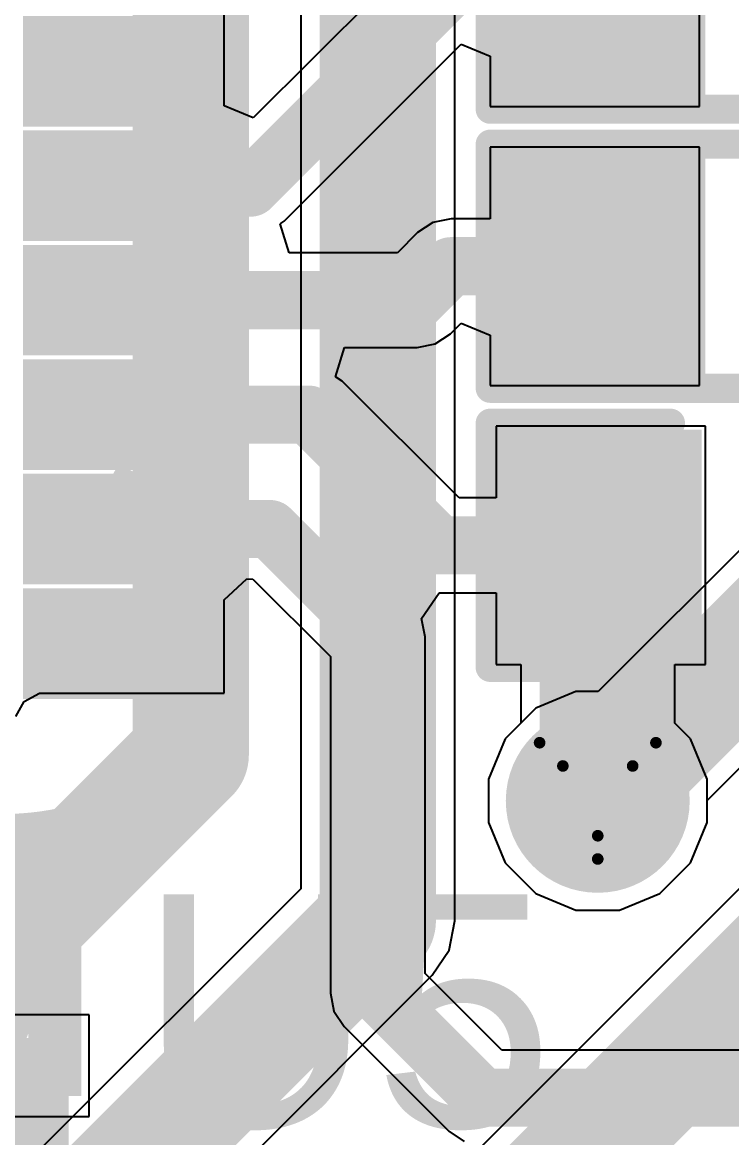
# Model space of a CAD drawing. Header units: millimetres. Extents: x -6 to 194, y -120 to 229.
# Drawn here: x 63.22 to 66.318, y 14.1 to 18.973 of the extents above; entities that cross this region are included whole.
import ezdxf

# ---------------------------------------------------------------- set-up
doc = ezdxf.new("R2010")
doc.units = ezdxf.units.MM
for name, color, linetype in [('BottomLayer', 5, 'Continuous'), ('BottomSolder', 6, 'Continuous'), ('DrillDrawing', 1, 'Continuous'), ('TopLayer', 1, 'Continuous'), ('TopOverlay', 2, 'Continuous'), ('TopPaste', 8, 'Continuous'), ('TopSolder', 216, 'Continuous'), ('ViaHoleLayer', 16, 'Continuous')]:
    doc.layers.add(name, color=color, linetype=linetype)
doc.styles.add('Arial', font='', dxfattribs={"height": 0.2})
doc.styles.get('Arial').set_extended_font_data('Arial')

# ---------------------------------------------------------------- blocks, each defined once
blk = doc.blocks.new('32_QFN_8')
at = {"layer": 'TopLayer'}
for points in [[(-1.6101, -2.8001), (-1.8901, -2.8001), (-1.8901, -2.1001), (-1.6101, -2.1001)], [(-1.1099, -2.8001), (-1.3899, -2.8001), (-1.3899, -2.1001), (-1.1099, -2.1001)], [(-0.6101, -2.8001), (-0.8901, -2.8001), (-0.8901, -2.1001), (-0.6101, -2.1001)], [(-0.1099, -2.8001), (-0.3899, -2.8001), (-0.3899, -2.1001), (-0.1099, -2.1001)], [(0.3899, -2.8001), (0.1099, -2.8001), (0.1099, -2.1001), (0.3899, -2.1001)], [(0.8901, -2.8001), (0.6101, -2.8001), (0.6101, -2.1001), (0.8901, -2.1001)]]:
    blk.add_hatch(color=1, dxfattribs=at).paths.add_polyline_path(points)
at = {"layer": 'TopPaste'}
for points in [[(-1.6101, -2.8001), (-1.8901, -2.8001), (-1.8901, -2.1001), (-1.6101, -2.1001)], [(-1.1099, -2.8001), (-1.3899, -2.8001), (-1.3899, -2.1001), (-1.1099, -2.1001)], [(-0.6101, -2.8001), (-0.8901, -2.8001), (-0.8901, -2.1001), (-0.6101, -2.1001)], [(-0.1099, -2.8001), (-0.3899, -2.8001), (-0.3899, -2.1001), (-0.1099, -2.1001)], [(0.3899, -2.8001), (0.1099, -2.8001), (0.1099, -2.1001), (0.3899, -2.1001)], [(0.8901, -2.8001), (0.6101, -2.8001), (0.6101, -2.1001), (0.8901, -2.1001)]]:
    blk.add_hatch(color=8, dxfattribs=at).paths.add_polyline_path(points)
at = {"layer": 'TopSolder'}
for points in [[(-1.5085, -2.9017), (-1.9917, -2.9017), (-1.9917, -1.9985), (-1.5085, -1.9985)], [(-1.0083, -2.9017), (-1.4915, -2.9017), (-1.4915, -1.9985), (-1.0083, -1.9985)], [(-0.5085, -2.9017), (-0.9917, -2.9017), (-0.9917, -1.9985), (-0.5085, -1.9985)], [(-0.0083, -2.9017), (-0.4915, -2.9017), (-0.4915, -1.9985), (-0.0083, -1.9985)], [(0.4915, -2.9017), (0.0083, -2.9017), (0.0083, -1.9985), (0.4915, -1.9985)], [(0.9917, -2.9017), (0.5085, -2.9017), (0.5085, -1.9985), (0.9917, -1.9985)]]:
    blk.add_hatch(color=216, dxfattribs=at).paths.add_polyline_path(points)
at = {"layer": 'TopOverlay', "const_width": 0.127}
for points in [[(-2.5654, -2.1336), (-2.5654, -2.5654)], [(-2.5654, -2.5654), (-2.1336, -2.5654)]]:
    blk.add_lwpolyline(points, dxfattribs=at)
at = {"layer": 'TopOverlay', "const_width": 0.0635}
for points in [[(-2.5972, -2.1336, 1), (-2.5337, -2.1336, 1)], [(-2.5972, -2.5654, 1), (-2.5337, -2.5654, 1)], [(-2.5972, -2.5654, 1), (-2.5337, -2.5654, 1)], [(-2.1654, -2.5654, 1), (-2.1019, -2.5654, 1)]]:
    blk.add_lwpolyline(points, format="xyb", close=True, dxfattribs=at)
blk = doc.blocks.new('R___0603_15')
at = {"layer": 'TopLayer'}
for points in [[(-0.381, 0.4445), (-0.381, -0.4445), (-1.143, -0.4445), (-1.143, 0.4445)], [(1.143, 0.4445), (1.143, -0.4445), (0.381, -0.4445), (0.381, 0.4445)]]:
    blk.add_hatch(color=1, dxfattribs=at).paths.add_polyline_path(points)
at = {"layer": 'TopPaste'}
for points in [[(-0.381, 0.4445), (-0.381, -0.4445), (-1.143, -0.4445), (-1.143, 0.4445)], [(1.143, 0.4445), (1.143, -0.4445), (0.381, -0.4445), (0.381, 0.4445)]]:
    blk.add_hatch(color=8, dxfattribs=at).paths.add_polyline_path(points)
at = {"layer": 'TopSolder'}
for points in [[(-0.2794, 0.5461), (-0.2794, -0.5461), (-1.2446, -0.5461), (-1.2446, 0.5461)], [(1.2446, 0.5461), (1.2446, -0.5461), (0.2794, -0.5461), (0.2794, 0.5461)]]:
    blk.add_hatch(color=216, dxfattribs=at).paths.add_polyline_path(points)
at = {"layer": 'TopOverlay', "const_width": 0.127}
for points in [[(1.2192, 0.5334), (-1.2192, 0.5334)], [(-1.2192, 0.5334), (-1.2192, -0.5334)], [(1.2192, 0.5334), (1.2192, -0.5334)], [(1.2192, -0.5334), (-1.2192, -0.5334)]]:
    blk.add_lwpolyline(points, dxfattribs=at)
at = {"layer": 'TopOverlay', "const_width": 0.0635}
for points in [[(-1.25095, 0.5334, 1), (-1.18745, 0.5334, 1)], [(-1.25095, 0.5334, 1), (-1.18745, 0.5334, 1)], [(1.18745, 0.5334, 1), (1.25095, 0.5334, 1)], [(1.18745, 0.5334, 1), (1.25095, 0.5334, 1)], [(-1.25095, -0.5334, 1), (-1.18745, -0.5334, 1)], [(-1.25095, -0.5334, 1), (-1.18745, -0.5334, 1)], [(1.18745, -0.5334, 1), (1.25095, -0.5334, 1)], [(1.18745, -0.5334, 1), (1.25095, -0.5334, 1)]]:
    blk.add_lwpolyline(points, format="xyb", close=True, dxfattribs=at)
blk = doc.blocks.new('R___0603_16')
at = {"layer": 'TopLayer'}
for points in [[(-0.381, 0.4445), (-0.381, -0.4445), (-1.143, -0.4445), (-1.143, 0.4445)], [(1.143, 0.4445), (1.143, -0.4445), (0.381, -0.4445), (0.381, 0.4445)]]:
    blk.add_hatch(color=1, dxfattribs=at).paths.add_polyline_path(points)
at = {"layer": 'TopPaste'}
for points in [[(-0.381, 0.4445), (-0.381, -0.4445), (-1.143, -0.4445), (-1.143, 0.4445)], [(1.143, 0.4445), (1.143, -0.4445), (0.381, -0.4445), (0.381, 0.4445)]]:
    blk.add_hatch(color=8, dxfattribs=at).paths.add_polyline_path(points)
at = {"layer": 'TopSolder'}
for points in [[(-0.2794, 0.5461), (-0.2794, -0.5461), (-1.2446, -0.5461), (-1.2446, 0.5461)], [(1.2446, 0.5461), (1.2446, -0.5461), (0.2794, -0.5461), (0.2794, 0.5461)]]:
    blk.add_hatch(color=216, dxfattribs=at).paths.add_polyline_path(points)
at = {"layer": 'TopOverlay', "const_width": 0.127}
for points in [[(-1.2192, 0.5334), (1.2192, 0.5334)], [(-1.2192, -0.5334), (-1.2192, 0.5334)], [(1.2192, -0.5334), (1.2192, 0.5334)], [(-1.2192, -0.5334), (1.2192, -0.5334)]]:
    blk.add_lwpolyline(points, dxfattribs=at)
at = {"layer": 'TopOverlay', "const_width": 0.0635}
for points in [[(-1.25095, 0.5334, 1), (-1.18745, 0.5334, 1)], [(-1.25095, 0.5334, 1), (-1.18745, 0.5334, 1)], [(1.18745, 0.5334, 1), (1.25095, 0.5334, 1)], [(1.18745, 0.5334, 1), (1.25095, 0.5334, 1)], [(-1.25095, -0.5334, 1), (-1.18745, -0.5334, 1)], [(-1.25095, -0.5334, 1), (-1.18745, -0.5334, 1)], [(1.18745, -0.5334, 1), (1.25095, -0.5334, 1)], [(1.18745, -0.5334, 1), (1.25095, -0.5334, 1)]]:
    blk.add_lwpolyline(points, format="xyb", close=True, dxfattribs=at)
blk = doc.blocks.new('CAP_0603_44')
at = {"layer": 'TopLayer'}
for points in [[(-0.381, 0.4445), (-0.381, -0.4445), (-1.143, -0.4445), (-1.143, 0.4445)], [(1.143, 0.4445), (1.143, -0.4445), (0.381, -0.4445), (0.381, 0.4445)]]:
    blk.add_hatch(color=1, dxfattribs=at).paths.add_polyline_path(points)
at = {"layer": 'TopPaste'}
for points in [[(-0.381, 0.4445), (-0.381, -0.4445), (-1.143, -0.4445), (-1.143, 0.4445)], [(1.143, 0.4445), (1.143, -0.4445), (0.381, -0.4445), (0.381, 0.4445)]]:
    blk.add_hatch(color=8, dxfattribs=at).paths.add_polyline_path(points)
at = {"layer": 'TopSolder'}
for points in [[(-0.321, 0.5045), (-0.321, -0.5045), (-1.203, -0.5045), (-1.203, 0.5045)], [(1.203, 0.5045), (1.203, -0.5045), (0.321, -0.5045), (0.321, 0.5045)]]:
    blk.add_hatch(color=216, dxfattribs=at).paths.add_polyline_path(points)
at = {"layer": 'TopOverlay', "const_width": 0.127}
for points in [[(-1.2446, 0.5334), (-1.2446, -0.5334)], [(-0.4572, 0.5334), (-1.2446, 0.5334)], [(1.2446, 0.5334), (0.4572, 0.5334)], [(1.2446, 0.5334), (1.2446, -0.5334)], [(-0.4572, -0.5334), (-1.2446, -0.5334)], [(1.2446, -0.5334), (0.4572, -0.5334)]]:
    blk.add_lwpolyline(points, dxfattribs=at)
at = {"layer": 'TopOverlay', "const_width": 0.0635}
for points in [[(-1.2764, 0.5334, 1), (-1.2128, 0.5334, 1)], [(-1.2764, 0.5334, 1), (-1.2128, 0.5334, 1)], [(-0.4889, 0.5334, 1), (-0.4254, 0.5334, 1)], [(0.4254, 0.5334, 1), (0.4889, 0.5334, 1)], [(1.2128, 0.5334, 1), (1.2764, 0.5334, 1)], [(1.2128, 0.5334, 1), (1.2764, 0.5334, 1)], [(-1.2764, -0.5334, 1), (-1.2128, -0.5334, 1)], [(-1.2764, -0.5334, 1), (-1.2128, -0.5334, 1)], [(-0.4889, -0.5334, 1), (-0.4254, -0.5334, 1)], [(0.4254, -0.5334, 1), (0.4889, -0.5334, 1)], [(1.2128, -0.5334, 1), (1.2764, -0.5334, 1)], [(1.2128, -0.5334, 1), (1.2764, -0.5334, 1)]]:
    blk.add_lwpolyline(points, format="xyb", close=True, dxfattribs=at)
blk = doc.blocks.new('C___0603_49')
at = {"layer": 'TopLayer'}
for points in [[(-0.381, 0.4445), (-0.381, -0.4445), (-1.143, -0.4445), (-1.143, 0.4445)], [(1.143, 0.4445), (1.143, -0.4445), (0.381, -0.4445), (0.381, 0.4445)]]:
    blk.add_hatch(color=1, dxfattribs=at).paths.add_polyline_path(points)
at = {"layer": 'TopPaste'}
for points in [[(-0.381, 0.4445), (-0.381, -0.4445), (-1.143, -0.4445), (-1.143, 0.4445)], [(1.143, 0.4445), (1.143, -0.4445), (0.381, -0.4445), (0.381, 0.4445)]]:
    blk.add_hatch(color=8, dxfattribs=at).paths.add_polyline_path(points)
at = {"layer": 'TopSolder'}
for points in [[(-0.321, 0.5045), (-0.321, -0.5045), (-1.203, -0.5045), (-1.203, 0.5045)], [(1.203, 0.5045), (1.203, -0.5045), (0.321, -0.5045), (0.321, 0.5045)]]:
    blk.add_hatch(color=216, dxfattribs=at).paths.add_polyline_path(points)
at = {"layer": 'TopOverlay', "const_width": 0.127}
for points in [[(-0.4572, 0.5334), (-1.2446, 0.5334)], [(-1.2446, 0.5334), (-1.2446, -0.5334)], [(1.2446, 0.5334), (0.4572, 0.5334)], [(1.2446, 0.5334), (1.2446, -0.5334)], [(-0.4572, -0.5334), (-1.2446, -0.5334)], [(1.2446, -0.5334), (0.4572, -0.5334)]]:
    blk.add_lwpolyline(points, dxfattribs=at)
at = {"layer": 'TopOverlay', "const_width": 0.0635}
for points in [[(-1.2764, 0.5334, 1), (-1.2128, 0.5334, 1)], [(-1.2764, 0.5334, 1), (-1.2128, 0.5334, 1)], [(-0.4889, 0.5334, 1), (-0.4254, 0.5334, 1)], [(0.4254, 0.5334, 1), (0.4889, 0.5334, 1)], [(1.2128, 0.5334, 1), (1.2764, 0.5334, 1)], [(1.2128, 0.5334, 1), (1.2764, 0.5334, 1)], [(-1.2764, -0.5334, 1), (-1.2128, -0.5334, 1)], [(-1.2764, -0.5334, 1), (-1.2128, -0.5334, 1)], [(-0.4889, -0.5334, 1), (-0.4254, -0.5334, 1)], [(0.4254, -0.5334, 1), (0.4889, -0.5334, 1)], [(1.2128, -0.5334, 1), (1.2764, -0.5334, 1)], [(1.2128, -0.5334, 1), (1.2764, -0.5334, 1)]]:
    blk.add_lwpolyline(points, format="xyb", close=True, dxfattribs=at)

msp = doc.modelspace()

# ---------------------------------------------------------------- hatches: boundary and pattern name
at = {"layer": 'BottomLayer'}
h = msp.add_hatch(color=5, dxfattribs=at)
edge = h.paths.add_edge_path()
edge.add_arc((65.7333, 15.5713), 0.3, 0, 360)
at = {"layer": 'BottomSolder'}
h = msp.add_hatch(color=6, dxfattribs=at)
edge = h.paths.add_edge_path()
edge.add_arc((65.7333, 15.5713), 0.4016, 0, 360)
h = msp.add_hatch(color=6, dxfattribs=at)
edge = h.paths.add_edge_path()
edge.add_arc((62.865, 14.6812), 0.4016, 0, 360)
at = {"layer": 'TopLayer'}
h = msp.add_hatch(color=1, dxfattribs=at)
edge = h.paths.add_edge_path()
edge.add_arc((65.7333, 15.5713), 0.3, 0, 360)
at = {"layer": 'TopSolder'}
h = msp.add_hatch(color=216, dxfattribs=at)
edge = h.paths.add_edge_path()
edge.add_arc((65.7333, 15.5713), 0.4016, 0, 360)
h = msp.add_hatch(color=216, dxfattribs=at)
edge = h.paths.add_edge_path()
edge.add_arc((62.865, 14.6812), 0.4016, 0, 360)
at = {"layer": 'ViaHoleLayer'}
h = msp.add_hatch(color=16, dxfattribs=at)
edge = h.paths.add_edge_path()
edge.add_arc((65.7333, 15.5713), 0.15, 0, 360)

# ---------------------------------------------------------------- linework, layer by layer
at = {"layer": 'BottomLayer'}
for p, q in [((65.1093, 15.0475), (65.1093, 24.2816)), ((64.436, 24.1422), (64.436, 15.1869)), ((66.8971, 17.2113), (65.735, 16.0491)), ((68.2433, 17.0802), (62.1678, 11.0047)), ((66.2111, 15.573), (67.4719, 16.8338)), ((65.6382, 16.0491), (65.4626, 15.9764)), ((65.735, 16.0491), (65.6382, 16.0491)), ((65.4626, 15.9764), (65.3282, 15.842)), ((65.3282, 15.842), (65.2555, 15.6663)), ((65.2555, 15.6663), (65.2555, 15.4763)), ((66.2111, 15.4763), (66.2111, 15.573)), ((65.2555, 15.4763), (65.3282, 15.3007)), ((66.1383, 15.3007), (66.2111, 15.4763)), ((65.3282, 15.3007), (65.4626, 15.1663)), ((66.0039, 15.1663), (66.1383, 15.3007)), ((64.436, 15.1869), (63.2723, 14.0232)), ((65.4626, 15.1663), (65.6382, 15.0935)), ((65.8283, 15.0935), (66.0039, 15.1663)), ((65.6382, 15.0935), (65.8283, 15.0935)), ((65.0837, 14.9186), (65.1093, 15.0475)), ((65.0107, 14.8094), (65.0837, 14.9186)), ((63.6498, 13.4485), (65.0107, 14.8094))]:
    msp.add_line(p, q, dxfattribs=at)
at = {"layer": 'BottomLayer', "const_width": 0.508}
for points in [[(64.7726, 15.0475), (64.7726, 24.2816)], [(63.9554, 15.7716), (63.9554, 23.8768)], [(65.7333, 15.5713), (67.2338, 17.0718)], [(62.3072, 10.668), (68.58, 16.9408)], [(62.865, 14.6812), (63.9554, 15.7716)], [(63.4118, 13.6866), (64.7726, 15.0475)]]:
    msp.add_lwpolyline(points, dxfattribs=at)
at = {"layer": 'BottomLayer', "const_width": 0.254}
for points in [[(63.8284, 15.7716, 1), (64.0824, 15.7716, 1)], [(63.8284, 15.7716, 1), (64.0824, 15.7716, 1)], [(65.6063, 15.5713, 1), (65.8603, 15.5713, 1)], [(64.6456, 15.0475, 1), (64.8996, 15.0475, 1)], [(64.6456, 15.0475, 1), (64.8996, 15.0475, 1)]]:
    msp.add_lwpolyline(points, format="xyb", close=True, dxfattribs=at)
at = {"layer": 'DrillDrawing', "const_width": 0.0508}
for points in [[(65.4793, 15.8253), (65.9873, 15.8253)], [(65.4793, 15.8253), (65.7333, 15.3173)], [(65.7333, 15.3173), (65.9873, 15.8253)], [(65.5809, 15.7237), (65.8857, 15.7237)], [(65.5809, 15.7237), (65.7333, 15.4189)], [(65.7333, 15.4189), (65.8857, 15.7237)]]:
    msp.add_lwpolyline(points, dxfattribs=at)
at = {"layer": 'DrillDrawing', "const_width": 0.0254}
for points in [[(65.4666, 15.8253, 1), (65.492, 15.8253, 1)], [(65.4666, 15.8253, 1), (65.492, 15.8253, 1)], [(65.9746, 15.8253, 1), (66, 15.8253, 1)], [(65.9746, 15.8253, 1), (66, 15.8253, 1)], [(65.5682, 15.7237, 1), (65.5936, 15.7237, 1)], [(65.5682, 15.7237, 1), (65.5936, 15.7237, 1)], [(65.873, 15.7237, 1), (65.8984, 15.7237, 1)], [(65.873, 15.7237, 1), (65.8984, 15.7237, 1)], [(65.7206, 15.4189, 1), (65.746, 15.4189, 1)], [(65.7206, 15.4189, 1), (65.746, 15.4189, 1)], [(65.7206, 15.3173, 1), (65.746, 15.3173, 1)], [(65.7206, 15.3173, 1), (65.746, 15.3173, 1)]]:
    msp.add_lwpolyline(points, format="xyb", close=True, dxfattribs=at)
at = {"layer": 'TopLayer'}
for p, q in [((66.1779, 18.6055), (66.1779, 19.6469)), ((64.9458, 19.2727), (64.2281, 18.5551)), ((64.1011, 18.6077), (64.1011, 19.0086)), ((64.3631, 18.104), (65.1365, 18.8774)), ((65.1365, 18.8774), (65.2635, 18.8248)), ((65.2635, 18.8248), (65.2635, 18.6055)), ((64.2281, 18.5551), (64.1011, 18.6077)), ((65.2635, 18.6055), (66.1779, 18.6055)), ((66.1779, 18.4277), (65.2635, 18.4277)), ((65.2635, 18.4277), (65.2635, 18.1144)), ((66.1779, 17.3863), (66.1779, 18.4277)), ((64.3464, 18.0929), (64.3631, 18.104)), ((64.3849, 17.9659), (64.3464, 18.0929)), ((65.013, 18.0986), (64.9458, 18.0537)), ((65.0923, 18.1144), (65.013, 18.0986)), ((65.2635, 18.1144), (65.0923, 18.1144)), ((65.0923, 18.1144), (65.0923, 18.1144)), ((64.9458, 18.0537), (64.858, 17.9659)), ((64.9458, 18.0537), (64.9458, 18.0537)), ((64.858, 17.9659), (64.3849, 17.9659)), ((65.0903, 17.6122), (65.1365, 17.6584)), ((65.1365, 17.6584), (65.2635, 17.6057)), ((65.0231, 17.5673), (65.0903, 17.6122)), ((65.2635, 17.6057), (65.2635, 17.3863)), ((64.5883, 17.4245), (64.6269, 17.5515)), ((64.6269, 17.5515), (64.9438, 17.5515)), ((64.9438, 17.5515), (65.0231, 17.5673)), ((64.9438, 17.5515), (64.9438, 17.5515)), ((64.6174, 17.4051), (64.5883, 17.4245)), ((65.1275, 16.895), (64.6174, 17.4051)), ((65.2635, 17.3863), (66.1779, 17.3863)), ((66.2033, 17.2085), (65.2889, 17.2085)), ((65.2889, 17.2085), (65.2889, 16.895)), ((66.2033, 16.1671), (66.2033, 17.2085)), ((65.2889, 16.895), (65.1275, 16.895)), ((64.1011, 16.4489), (64.2008, 16.5408)), ((64.2008, 16.5408), (64.2273, 16.5404)), ((64.2273, 16.5404), (64.5655, 16.2022)), ((64.9641, 16.3673), (65.041, 16.4808)), ((65.041, 16.4808), (65.0417, 16.4806)), ((65.0417, 16.4806), (65.0417, 16.4806)), ((65.0417, 16.4806), (65.2889, 16.4806)), ((65.2889, 16.4806), (65.2889, 16.1671)), ((64.1011, 16.0424), (64.1011, 16.4489)), ((64.9798, 16.288), (64.9641, 16.3673)), ((64.9798, 14.8171), (64.9798, 16.288)), ((64.9798, 16.288), (64.9798, 16.288)), ((64.5655, 16.2022), (64.5655, 14.7313)), ((65.2889, 16.1671), (65.3966, 16.1671)), ((65.3966, 16.1671), (65.3966, 15.9104)), ((66.07, 15.9104), (66.07, 16.1671)), ((66.07, 16.1671), (66.2033, 16.1671)), ((63.2281, 16.0054), (63.2943, 16.0424)), ((63.2943, 16.0424), (64.1011, 16.0424)), ((63.1911, 15.9392), (63.2281, 16.0054)), ((65.3966, 15.9104), (65.3282, 15.842)), ((66.1383, 15.842), (66.07, 15.9104)), ((65.3282, 15.842), (65.2555, 15.6663)), ((66.2111, 15.6663), (66.1383, 15.842)), ((65.2555, 15.6663), (65.2555, 15.4763)), ((66.2111, 15.4763), (66.2111, 15.6663)), ((65.2555, 15.4763), (65.3282, 15.3007)), ((66.1383, 15.3007), (66.2111, 15.4763)), ((65.3282, 15.3007), (65.4626, 15.1663)), ((66.0039, 15.1663), (66.1383, 15.3007)), ((65.4626, 15.1663), (65.6382, 15.0935)), ((65.8283, 15.0935), (66.0039, 15.1663)), ((65.6382, 15.0935), (65.8283, 15.0935)), ((65.3149, 14.482), (64.9798, 14.8171)), ((64.5655, 14.7313), (64.5655, 14.7313)), ((64.5655, 14.7313), (64.5812, 14.652)), ((63.5119, 14.6369), (63.1309, 14.6369)), ((63.5119, 14.1924), (63.5119, 14.6369)), ((64.5812, 14.652), (64.6261, 14.5848)), ((64.6261, 14.5848), (65.0826, 14.1283)), ((68.794, 14.482), (65.3149, 14.482)), ((63.1309, 14.1924), (63.5119, 14.1924)), ((65.0826, 14.1283), (65.0826, 14.1283)), ((65.0826, 14.1283), (65.1498, 14.0834))]:
    msp.add_line(p, q, dxfattribs=at)
for points, const_width in [([(64.2166, 18.2505), (65.0923, 19.1262)], 0.254), ([(63.683, 18.2505), (64.2166, 18.2505)], 0.254), ([(64.9438, 17.7587), (65.0923, 17.9072)], 0.254), ([(65.0923, 17.9072), (65.7205, 17.9072)], 0.254), ([(65.7205, 17.9072), (65.7207, 17.907)], 0.254), ([(63.6749, 17.7587), (64.9438, 17.7587)], 0.254), ([(63.6749, 17.2586), (64.4709, 17.2586)], 0.254), ([(64.4709, 17.2586), (65.0417, 16.6878)], 0.254), ([(65.7333, 16.675), (65.7461, 16.6878)], 0.508), ([(65.7333, 15.5713), (65.7333, 16.675)], 0.508), ([(63.6749, 16.7587), (64.302, 16.7587)], 0.254), ([(64.302, 16.7587), (64.7726, 16.288)], 0.254), ([(65.0417, 16.6878), (65.7461, 16.6878)], 0.254), ([(64.7726, 14.7313), (64.7726, 16.288)], 0.254), ([(64.7726, 14.7313), (65.2291, 14.2748)], 0.254), ([(65.2291, 14.2748), (69.723, 14.2748)], 0.254)]:
    msp.add_lwpolyline(points, dxfattribs=dict(at, const_width=const_width))
for points, const_width in [([(63.6195, 18.2505, 1), (63.7465, 18.2505, 1)], 0.127), ([(64.1531, 18.2505, 1), (64.2801, 18.2505, 1)], 0.127), ([(64.1531, 18.2505, 1), (64.2801, 18.2505, 1)], 0.127), ([(65.0288, 17.9072, 1), (65.1558, 17.9072, 1)], 0.127), ([(65.0288, 17.9072, 1), (65.1558, 17.9072, 1)], 0.127), ([(65.657, 17.9072, 1), (65.784, 17.9072, 1)], 0.127), ([(65.657, 17.9072, 1), (65.784, 17.9072, 1)], 0.127), ([(65.6572, 17.907, 1), (65.7842, 17.907, 1)], 0.127), ([(63.6114, 17.7587, 1), (63.7384, 17.7587, 1)], 0.127), ([(64.8803, 17.7587, 1), (65.0073, 17.7587, 1)], 0.127), ([(64.8803, 17.7587, 1), (65.0073, 17.7587, 1)], 0.127), ([(63.6114, 17.2586, 1), (63.7384, 17.2586, 1)], 0.127), ([(64.4074, 17.2586, 1), (64.5344, 17.2586, 1)], 0.127), ([(64.4074, 17.2586, 1), (64.5344, 17.2586, 1)], 0.127), ([(65.6063, 16.675, 1), (65.8603, 16.675, 1)], 0.254), ([(65.6063, 16.675, 1), (65.8603, 16.675, 1)], 0.254), ([(65.6191, 16.6878, 1), (65.8731, 16.6878, 1)], 0.254), ([(63.6114, 16.7587, 1), (63.7384, 16.7587, 1)], 0.127), ([(64.2385, 16.7587, 1), (64.3655, 16.7587, 1)], 0.127), ([(64.2385, 16.7587, 1), (64.3655, 16.7587, 1)], 0.127), ([(64.9782, 16.6878, 1), (65.1052, 16.6878, 1)], 0.127), ([(64.9782, 16.6878, 1), (65.1052, 16.6878, 1)], 0.127), ([(65.6826, 16.6878, 1), (65.8096, 16.6878, 1)], 0.127), ([(64.7091, 16.288, 1), (64.8361, 16.288, 1)], 0.127), ([(64.7091, 16.288, 1), (64.8361, 16.288, 1)], 0.127), ([(65.6063, 15.5713, 1), (65.8603, 15.5713, 1)], 0.254), ([(64.7091, 14.7313, 1), (64.8361, 14.7313, 1)], 0.127), ([(64.7091, 14.7313, 1), (64.8361, 14.7313, 1)], 0.127), ([(65.1656, 14.2748, 1), (65.2926, 14.2748, 1)], 0.127), ([(65.1656, 14.2748, 1), (65.2926, 14.2748, 1)], 0.127)]:
    msp.add_lwpolyline(points, format="xyb", close=True, dxfattribs=dict(at, const_width=const_width))

# ---------------------------------------------------------------- block references
for name, p, rotation in [('32_QFN_8', (61.2249, 18.0086), 90), ('R___0603_15', (66.4827, 17.907), 180), ('C___0603_49', (66.5081, 16.6878), 180), ('CAP_0603_44', (62.1149, 13.9384), 180)]:
    msp.add_blockref(name, p, dxfattribs=dict(rotation=rotation))
msp.add_blockref('R___0603_16', (66.4827, 19.1262))

# ---------------------------------------------------------------- texts
at = {"layer": 'TopOverlay', "style": 'Arial'}
msp.add_text('USB TYPE-C', height=2.032, rotation=90, dxfattribs=at).set_placement((64.1468, 0.1174))
msp.add_text('U5', height=1.016, dxfattribs=at).set_placement((63.7281, 14.1464))

doc.saveas('drawing.dxf')
